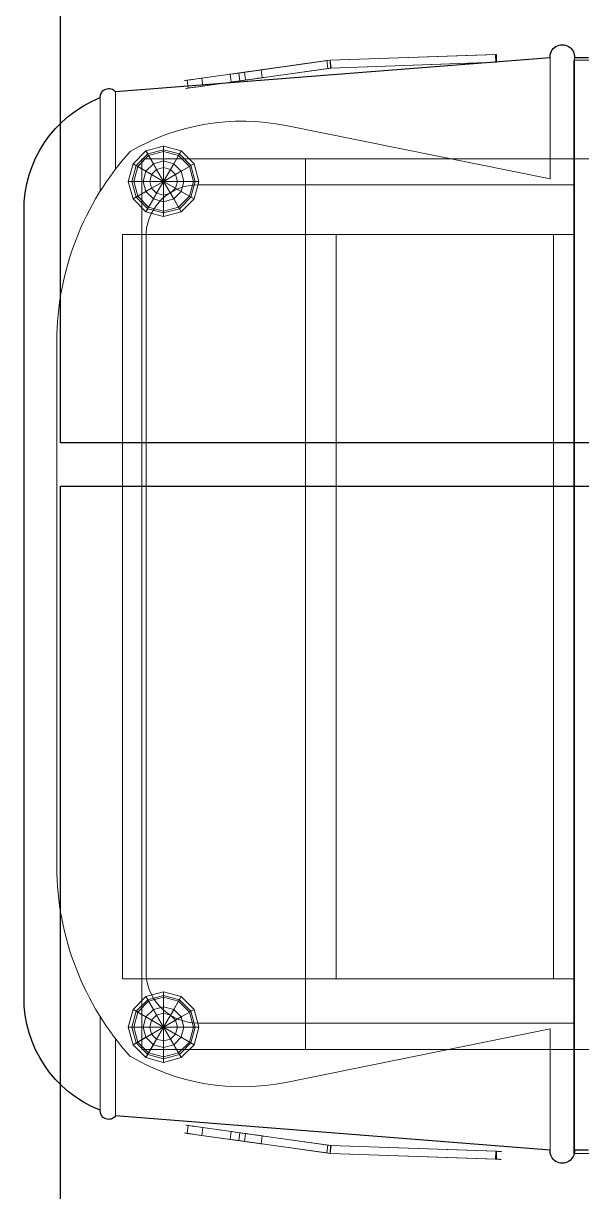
# Model space of a CAD drawing. Header units: millimetres. Extents: x 2562 to 7288, y 778 to 5635.
# Drawn here: x 5822.7 to 5854.8, y 1502.6 to 1569.7 of the extents above; entities that cross this region are included whole.
import ezdxf

# ---------------------------------------------------------------- set-up
doc = ezdxf.new("R2010")
doc.units = ezdxf.units.MM
doc.layers.add('0-gnl-gor3', color=252, linetype='Continuous')
doc.layers.add('2-tef-sabit', color=251, linetype='Continuous')

# ---------------------------------------------------------------- blocks, each defined once
blk = doc.blocks.new('2 GROUP COFFEE MACHINE')
at = {"layer": '0-gnl-gor3'}
for p, q in [((225.6, 531.96, -129.04), (-225.6, 531.96, -129.04)), ((-313.68, 230.07, -129.04), (-294.1, 479.44, -129.04)), ((313.68, 230.07, -129.04), (294.1, 479.44, -129.04)), ((-313.68, 208.04, -129.04), (-313.68, 216.03, -129.04)), ((313.68, 208.04, -129.04), (313.68, 216.03, -129.04))]:
    blk.add_line(p, q, dxfattribs=at)
at = {"layer": '0-gnl-gor3', "lineweight": 9}
for p, q in [((-151, 513.22, -129.04), (-97.11, 513.22, -129.04)), ((151, 513.22, -129.04), (-97.11, 513.22, -129.04)), ((-236.9, 488.32, -129.04), (-290.77, 488.32, -129.04)), ((290.77, 488.32, -129.04), (236.9, 488.32, -129.04)), ((-249.76, 479.44, -129.04), (-294.1, 479.44, -129.04)), ((294.1, 479.44, -129.04), (249.76, 479.44, -129.04)), ((-213.09, 461.96, -129.04), (-107.44, 461.96, -129.04)), ((213.09, 461.96, -129.04), (-107.44, 461.96, -129.04)), ((-296.27, 437.7, 161.4), (-300.77, 438.33, 161.4)), ((299.56, 437.7, 161.4), (304.07, 438.33, 161.4)), ((-297.44, 429.32, 179.27), (-301.95, 429.95, 179.27)), ((-240.74, 216.03, -129.04), (-240.74, 432.09, -129.04)), ((240.74, 216.03, -129.04), (240.74, 432.09, -129.04)), ((300.74, 429.32, 179.27), (305.25, 429.95, 179.27)), ((-299.74, 413.01, 142.36), (-304.24, 413.64, 142.36)), ((303.04, 413.01, 142.36), (307.54, 413.64, 142.36)), ((-300.88, 404.85, 64.06), (-305.39, 405.49, 64.06)), ((-300.42, 408.12, 156.23), (-304.93, 408.75, 156.23)), ((303.72, 408.12, 156.23), (308.23, 408.75, 156.23)), ((304.18, 404.85, 64.06), (308.69, 405.49, 64.06)), ((-302.22, 395.3, 67.83), (-306.73, 395.94, 67.83)), ((305.52, 395.3, 67.83), (310.03, 395.94, 67.83)), ((-244.12, 230.07, -129.04), (-274.78, 381.62, -129.04)), ((244.12, 230.07, -129.04), (274.78, 381.62, -129.04)), ((255.99, 370.41, -8.06), (-255.65, 370.41, -8.06)), ((-255.65, 370.41, -8.06), (-255.65, 3.18, -8.06)), ((255.99, 3.18, -8.06), (255.99, 370.41, -8.06)), ((-312.29, 356.33, 193.38), (-315.61, 261.35, 193.38)), ((-312.03, 358.2, 193.38), (-312.29, 356.33, 193.38)), ((-312.29, 356.33, 193.38), (-307.75, 356.17, 193.38)), ((-307.79, 355.7, 193.38), (-312.29, 356.33, 193.38)), ((-307.53, 357.56, 193.38), (-312.03, 358.2, 193.38)), ((-311.07, 261.19, 193.38), (-307.75, 356.17, 193.38)), ((-307.79, 355.7, 193.38), (-307.53, 357.56, 193.38)), ((310.83, 357.56, 193.38), (315.33, 358.2, 193.38)), ((311.09, 355.7, 193.38), (310.83, 357.56, 193.38)), ((315.59, 356.33, 193.38), (311.05, 356.17, 193.38)), ((314.36, 261.19, 193.38), (311.05, 356.17, 193.38)), ((311.09, 355.7, 193.38), (315.59, 356.33, 193.38)), ((315.33, 358.2, 193.38), (315.59, 356.33, 193.38)), ((315.59, 356.33, 193.38), (318.91, 261.35, 193.38)), ((-311.08, 260.72, 187.27), (-315.63, 260.88, 187.27)), ((-311.07, 261.19, 193.38), (-315.61, 261.35, 193.38)), ((-311.07, 261.19, 193.38), (-315.61, 261.35, 193.38)), ((314.36, 261.19, 193.38), (318.91, 261.35, 193.38)), ((314.36, 261.19, 193.38), (318.91, 261.35, 193.38)), ((314.38, 260.72, 187.27), (318.93, 260.88, 187.27)), ((-313.68, 230.07, -129.04), (-244.12, 230.07, -129.04)), ((313.68, 230.07, -129.04), (244.12, 230.07, -129.04)), ((313.68, 216.03, -129.04), (-313.68, 216.03, -129.04)), ((-312.32, 216.5, 35.39), (-312.32, 207.4, 35.39)), ((-246.99, 216.5, 289.41), (250.29, 216.5, 289.41)), ((315.62, 216.5, 35.39), (315.62, 207.4, 35.39))]:
    blk.add_line(p, q, dxfattribs=at)
at = {"layer": '0-gnl-gor3', "lineweight": 9, "extrusion": (-1, 0, 0)}
for p, q in [((-212.12, 466.6, 238.57), (-212.12, 475.52, 238.57)), ((-212.12, 475.52, 238.57), (-212.12, 444.53, 271.77)), ((-255.65, 464.36, -94.73), (-255.65, 464.36, 8.86)), ((-255.65, 3.18, -94.73), (-255.65, 464.36, -94.73)), ((-255.65, 370.41, -8.06), (-255.65, 464.36, 8.86)), ((-212.12, 352.88, 277.57), (-212.12, 466.6, 238.57)), ((-212.12, 444.53, 271.77), (-212.12, 438.73, 296.29)), ((-212.12, 438.73, 296.29), (-212.12, 228.02, 315.01)), ((-255.65, 370.41, -8.06), (-255.65, 3.18, -8.06)), ((-212.12, 216.5, 289.41), (-212.12, 352.88, 277.57)), ((-212.12, 228.02, 315.01), (-212.12, 216.5, 314.5)), ((-212.12, 216.5, 314.5), (-212.12, 216.5, 289.41))]:
    blk.add_line(p, q, dxfattribs=at)
at = {"layer": '0-gnl-gor3', "lineweight": 9, "extrusion": (0, 0.731026, 0.68235)}
for p, q in [((-212.12, 475.52, 238.57), (215.42, 475.52, 238.57)), ((-212.12, 475.52, 238.57), (-212.12, 444.53, 271.77)), ((215.42, 475.52, 238.57), (215.42, 444.53, 271.77))]:
    blk.add_line(p, q, dxfattribs=at)
at = {"layer": '0-gnl-gor3', "lineweight": 9, "extrusion": (1e-16, 0, -1)}
for p, q in [((-212.12, 475.52, 238.57), (215.42, 475.52, 238.57)), ((-212.12, 466.6, 238.57), (-212.12, 475.52, 238.57)), ((215.42, 466.6, 238.57), (215.42, 475.52, 238.57))]:
    blk.add_line(p, q, dxfattribs=at)
at = {"layer": '0-gnl-gor3', "lineweight": 9, "extrusion": (1, 0, 0)}
for p, q in [((215.42, 466.6, 238.57), (215.42, 475.52, 238.57)), ((215.42, 475.52, 238.57), (215.42, 444.53, 271.77)), ((215.42, 352.88, 277.57), (215.42, 466.6, 238.57)), ((255.99, 464.36, 8.86), (255.99, 370.41, -8.06)), ((255.99, 464.36, -94.73), (255.99, 464.36, 8.86)), ((255.99, 464.36, -94.73), (255.99, 3.18, -94.73)), ((215.42, 444.53, 271.77), (215.42, 438.73, 296.29)), ((215.42, 438.73, 296.29), (215.42, 228.02, 315.01)), ((255.99, 3.18, -8.06), (255.99, 370.41, -8.06)), ((215.42, 216.5, 289.41), (215.42, 352.88, 277.57)), ((215.42, 228.02, 315.01), (215.42, 216.5, 314.5)), ((215.42, 216.5, 314.5), (215.42, 216.5, 289.41))]:
    blk.add_line(p, q, dxfattribs=at)
at = {"layer": '0-gnl-gor3', "lineweight": 9, "extrusion": (0, -0.177259, 0.984164)}
for p, q in [((-255.65, 370.41, -8.06), (-255.65, 464.36, 8.86)), ((255.99, 464.36, 8.86), (-255.65, 464.36, 8.86)), ((255.99, 464.36, 8.86), (255.99, 370.41, -8.06)), ((255.99, 370.41, -8.06), (-255.65, 370.41, -8.06))]:
    blk.add_line(p, q, dxfattribs=at)
at = {"layer": '0-gnl-gor3', "lineweight": 9, "extrusion": (0, 1, 0)}
for p, q in [((-255.65, 464.36, -94.73), (-255.65, 464.36, 8.86)), ((255.99, 464.36, 8.86), (-255.65, 464.36, 8.86)), ((-255.65, 464.36, -94.73), (255.99, 464.36, -94.73)), ((255.99, 464.36, -94.73), (255.99, 464.36, 8.86))]:
    blk.add_line(p, q, dxfattribs=at)
at = {"layer": '0-gnl-gor3', "lineweight": 9, "extrusion": (0, 2e-16, -1)}
for p, q in [((-255.65, 3.18, -94.73), (-255.65, 464.36, -94.73)), ((-255.65, 464.36, -94.73), (255.99, 464.36, -94.73)), ((255.99, 464.36, -94.73), (255.99, 3.18, -94.73)), ((255.66, 216.5, -19.14), (-252.36, 216.5, -19.14))]:
    blk.add_line(p, q, dxfattribs=at)
at = {"layer": '0-gnl-gor3', "lineweight": 9, "extrusion": (1e-16, -0.324397, -0.945921)}
for p, q in [((-212.12, 352.88, 277.57), (-212.12, 466.6, 238.57)), ((215.42, 352.88, 277.57), (215.42, 466.6, 238.57)), ((-212.12, 352.88, 277.57), (215.42, 352.88, 277.57))]:
    blk.add_line(p, q, dxfattribs=at)
at = {"layer": '0-gnl-gor3', "lineweight": 9, "extrusion": (0, 0.973155, 0.230149)}
for p, q in [((-212.12, 444.53, 271.77), (-212.12, 438.73, 296.29)), ((215.42, 444.53, 271.77), (215.42, 438.73, 296.29))]:
    blk.add_line(p, q, dxfattribs=at)
at = {"layer": '0-gnl-gor3', "lineweight": 9, "extrusion": (0.131734, 0.937338, -0.322558)}
for p, q in [((-305.39, 405.49, 64.06), (-300.77, 438.33, 161.4)), ((-296.27, 437.7, 161.4), (-300.88, 404.85, 64.06)), ((-296.27, 437.7, 161.4), (-300.77, 438.33, 161.4)), ((-300.88, 404.85, 64.06), (-305.39, 405.49, 64.06))]:
    blk.add_line(p, q, dxfattribs=at)
at = {"layer": '0-gnl-gor3', "lineweight": 9, "extrusion": (-0.990268, 0.139173, 0)}
for p, q in [((-305.39, 405.49, 64.06), (-300.77, 438.33, 161.4)), ((-301.95, 429.95, 179.27), (-312.03, 358.2, 193.38)), ((-304.24, 413.64, 142.36), (-306.73, 395.94, 67.83)), ((-312.29, 356.33, 177.63), (-304.93, 408.75, 156.23)), ((-312.03, 358.2, 193.38), (-312.29, 356.33, 193.38)), ((-312.29, 356.33, 193.38), (-312.29, 356.33, 177.63))]:
    blk.add_line(p, q, dxfattribs=at)
at = {"layer": '0-gnl-gor3', "lineweight": 9, "extrusion": (0.990268, -0.139173, 0)}
for p, q in [((-296.27, 437.7, 161.4), (-300.88, 404.85, 64.06)), ((-307.53, 357.56, 193.38), (-297.44, 429.32, 179.27)), ((-302.22, 395.3, 67.83), (-299.74, 413.01, 142.36)), ((-300.42, 408.12, 156.23), (-307.79, 355.7, 177.63)), ((-307.79, 355.7, 193.38), (-307.53, 357.56, 193.38)), ((-307.79, 355.7, 177.63), (-307.79, 355.7, 193.38))]:
    blk.add_line(p, q, dxfattribs=at)
at = {"layer": '0-gnl-gor3', "lineweight": 9, "extrusion": (-1e-16, 0.08849, 0.996077)}
for p, q in [((-212.12, 438.73, 296.29), (-212.12, 228.02, 315.01)), ((215.42, 438.73, 296.29), (215.42, 228.02, 315.01)), ((-212.12, 228.02, 315.01), (215.42, 228.02, 315.01))]:
    blk.add_line(p, q, dxfattribs=at)
at = {"layer": '0-gnl-gor3', "lineweight": 9, "extrusion": (-0.131734, 0.937338, -0.322558)}
for p, q in [((299.56, 437.7, 161.4), (304.07, 438.33, 161.4)), ((299.56, 437.7, 161.4), (304.18, 404.85, 64.06)), ((308.69, 405.49, 64.06), (304.07, 438.33, 161.4)), ((304.18, 404.85, 64.06), (308.69, 405.49, 64.06))]:
    blk.add_line(p, q, dxfattribs=at)
at = {"layer": '0-gnl-gor3', "lineweight": 9, "extrusion": (-0.990268, -0.139173, 0)}
for p, q in [((299.56, 437.7, 161.4), (304.18, 404.85, 64.06)), ((310.83, 357.56, 193.38), (300.74, 429.32, 179.27)), ((305.52, 395.3, 67.83), (303.04, 413.01, 142.36)), ((303.72, 408.12, 156.23), (311.09, 355.7, 177.63)), ((311.09, 355.7, 193.38), (310.83, 357.56, 193.38)), ((311.09, 355.7, 177.63), (311.09, 355.7, 193.38))]:
    blk.add_line(p, q, dxfattribs=at)
at = {"layer": '0-gnl-gor3', "lineweight": 9, "extrusion": (0.990268, 0.139173, 0)}
for p, q in [((308.69, 405.49, 64.06), (304.07, 438.33, 161.4)), ((305.25, 429.95, 179.27), (315.33, 358.2, 193.38)), ((307.54, 413.64, 142.36), (310.03, 395.94, 67.83)), ((315.59, 356.33, 177.63), (308.23, 408.75, 156.23)), ((315.33, 358.2, 193.38), (315.59, 356.33, 193.38)), ((315.59, 356.33, 193.38), (315.59, 356.33, 177.63))]:
    blk.add_line(p, q, dxfattribs=at)
at = {"layer": '0-gnl-gor3', "lineweight": 9, "extrusion": (0.026597, 0.189247, 0.981569)}
for p, q in [((-301.95, 429.95, 179.27), (-312.03, 358.2, 193.38)), ((-297.44, 429.32, 179.27), (-301.95, 429.95, 179.27)), ((-307.53, 357.56, 193.38), (-297.44, 429.32, 179.27)), ((-307.53, 357.56, 193.38), (-312.03, 358.2, 193.38))]:
    blk.add_line(p, q, dxfattribs=at)
at = {"layer": '0-gnl-gor3', "lineweight": 9, "extrusion": (-0.026597, 0.189247, 0.981569)}
for p, q in [((300.74, 429.32, 179.27), (305.25, 429.95, 179.27)), ((305.25, 429.95, 179.27), (315.33, 358.2, 193.38)), ((310.83, 357.56, 193.38), (300.74, 429.32, 179.27)), ((310.83, 357.56, 193.38), (315.33, 358.2, 193.38))]:
    blk.add_line(p, q, dxfattribs=at)
at = {"layer": '0-gnl-gor3', "lineweight": 9, "extrusion": (-0.135334, -0.96295, 0.233266)}
for p, q in [((-304.24, 413.64, 142.36), (-306.73, 395.94, 67.83)), ((-299.74, 413.01, 142.36), (-304.24, 413.64, 142.36)), ((-302.22, 395.3, 67.83), (-299.74, 413.01, 142.36)), ((-302.22, 395.3, 67.83), (-306.73, 395.94, 67.83))]:
    blk.add_line(p, q, dxfattribs=at)
at = {"layer": '0-gnl-gor3', "lineweight": 9, "extrusion": (0.135334, -0.96295, 0.233266)}
for p, q in [((303.04, 413.01, 142.36), (307.54, 413.64, 142.36)), ((305.52, 395.3, 67.83), (303.04, 413.01, 142.36)), ((307.54, 413.64, 142.36), (310.03, 395.94, 67.83)), ((305.52, 395.3, 67.83), (310.03, 395.94, 67.83))]:
    blk.add_line(p, q, dxfattribs=at)
at = {"layer": '0-gnl-gor3', "lineweight": 9, "extrusion": (-0.052156, -0.37111, -0.927123)}
for p, q in [((-312.29, 356.33, 177.63), (-304.93, 408.75, 156.23)), ((-300.42, 408.12, 156.23), (-307.79, 355.7, 177.63)), ((-300.42, 408.12, 156.23), (-304.93, 408.75, 156.23)), ((-307.79, 355.7, 177.63), (-312.29, 356.33, 177.63))]:
    blk.add_line(p, q, dxfattribs=at)
at = {"layer": '0-gnl-gor3', "lineweight": 9, "extrusion": (0.052156, -0.37111, -0.927123)}
for p, q in [((303.72, 408.12, 156.23), (308.23, 408.75, 156.23)), ((303.72, 408.12, 156.23), (311.09, 355.7, 177.63)), ((315.59, 356.33, 177.63), (308.23, 408.75, 156.23)), ((311.09, 355.7, 177.63), (315.59, 356.33, 177.63))]:
    blk.add_line(p, q, dxfattribs=at)
at = {"layer": '0-gnl-gor3', "lineweight": 9, "extrusion": (-0.999391, 0.034899, 0)}
for p, q in [((-315.63, 260.88, 187.27), (-312.29, 356.33, 177.63)), ((-312.29, 356.33, 193.38), (-315.61, 261.35, 193.38)), ((-312.29, 356.33, 177.63), (-312.29, 356.33, 193.38))]:
    blk.add_line(p, q, dxfattribs=at)
at = {"layer": '0-gnl-gor3', "lineweight": 9, "extrusion": (-0.003505, -0.100357, -0.994945)}
for p, q in [((-315.63, 260.88, 187.27), (-312.29, 356.33, 177.63)), ((-307.75, 356.17, 177.63), (-312.29, 356.33, 177.63)), ((-307.75, 356.17, 177.63), (-311.08, 260.72, 187.27)), ((-311.08, 260.72, 187.27), (-315.63, 260.88, 187.27))]:
    blk.add_line(p, q, dxfattribs=at)
at = {"layer": '0-gnl-gor3', "lineweight": 9, "extrusion": (0.034899, 0.999391, 0)}
for p, q in [((-312.29, 356.33, 193.38), (-307.75, 356.17, 193.38)), ((-312.29, 356.33, 177.63), (-312.29, 356.33, 193.38)), ((-307.75, 356.17, 177.63), (-312.29, 356.33, 177.63)), ((-307.75, 356.17, 193.38), (-307.75, 356.17, 177.63))]:
    blk.add_line(p, q, dxfattribs=at)
at = {"layer": '0-gnl-gor3', "lineweight": 9, "extrusion": (-0.139173, -0.990268, 0)}
for p, q in [((-307.79, 355.7, 193.38), (-312.29, 356.33, 193.38)), ((-312.29, 356.33, 193.38), (-312.29, 356.33, 177.63)), ((-307.79, 355.7, 177.63), (-312.29, 356.33, 177.63)), ((-307.79, 355.7, 177.63), (-307.79, 355.7, 193.38))]:
    blk.add_line(p, q, dxfattribs=at)
at = {"layer": '0-gnl-gor3', "lineweight": 9, "extrusion": (0.999391, -0.034899, 0)}
for p, q in [((-307.75, 356.17, 177.63), (-311.08, 260.72, 187.27)), ((-311.07, 261.19, 193.38), (-307.75, 356.17, 193.38)), ((-307.75, 356.17, 193.38), (-307.75, 356.17, 177.63))]:
    blk.add_line(p, q, dxfattribs=at)
at = {"layer": '0-gnl-gor3', "lineweight": 9, "extrusion": (0.003505, -0.100357, -0.994945)}
for p, q in [((311.05, 356.17, 177.63), (315.59, 356.33, 177.63)), ((311.05, 356.17, 177.63), (314.38, 260.72, 187.27)), ((318.93, 260.88, 187.27), (315.59, 356.33, 177.63)), ((314.38, 260.72, 187.27), (318.93, 260.88, 187.27))]:
    blk.add_line(p, q, dxfattribs=at)
at = {"layer": '0-gnl-gor3', "lineweight": 9, "extrusion": (-0.034899, 0.999391, 0)}
for p, q in [((315.59, 356.33, 193.38), (311.05, 356.17, 193.38)), ((311.05, 356.17, 177.63), (315.59, 356.33, 177.63)), ((311.05, 356.17, 193.38), (311.05, 356.17, 177.63)), ((315.59, 356.33, 177.63), (315.59, 356.33, 193.38))]:
    blk.add_line(p, q, dxfattribs=at)
at = {"layer": '0-gnl-gor3', "lineweight": 9, "extrusion": (-0.999391, -0.034899, 0)}
for p, q in [((311.05, 356.17, 193.38), (311.05, 356.17, 177.63)), ((311.05, 356.17, 177.63), (314.38, 260.72, 187.27)), ((314.36, 261.19, 193.38), (311.05, 356.17, 193.38))]:
    blk.add_line(p, q, dxfattribs=at)
at = {"layer": '0-gnl-gor3', "lineweight": 9, "extrusion": (0.139173, -0.990268, 0)}
for p, q in [((311.09, 355.7, 193.38), (315.59, 356.33, 193.38)), ((311.09, 355.7, 177.63), (315.59, 356.33, 177.63)), ((311.09, 355.7, 177.63), (311.09, 355.7, 193.38)), ((315.59, 356.33, 193.38), (315.59, 356.33, 177.63))]:
    blk.add_line(p, q, dxfattribs=at)
at = {"layer": '0-gnl-gor3', "lineweight": 9, "extrusion": (0.999391, 0.034899, 0)}
for p, q in [((315.59, 356.33, 177.63), (315.59, 356.33, 193.38)), ((315.59, 356.33, 193.38), (318.91, 261.35, 193.38)), ((318.93, 260.88, 187.27), (315.59, 356.33, 177.63))]:
    blk.add_line(p, q, dxfattribs=at)
at = {"layer": '0-gnl-gor3', "lineweight": 9, "extrusion": (1e-16, -0.086507, -0.996251)}
for p, q in [((-212.12, 352.88, 277.57), (215.42, 352.88, 277.57)), ((-212.12, 216.5, 289.41), (-212.12, 352.88, 277.57)), ((215.42, 216.5, 289.41), (215.42, 352.88, 277.57)), ((-212.12, 216.5, 289.41), (215.42, 216.5, 289.41))]:
    blk.add_line(p, q, dxfattribs=at)
at = {"layer": '0-gnl-gor3', "lineweight": 9, "extrusion": (-1e-16, -0.0435, 0.999053)}
for p, q in [((-212.12, 228.02, 315.01), (215.42, 228.02, 315.01)), ((-212.12, 228.02, 315.01), (-212.12, 216.5, 314.5)), ((215.42, 228.02, 315.01), (215.42, 216.5, 314.5)), ((-212.12, 216.5, 314.5), (215.42, 216.5, 314.5))]:
    blk.add_line(p, q, dxfattribs=at)
at = {"layer": '0-gnl-gor3', "lineweight": 9, "extrusion": (0, 1, 2e-16)}
for p, q in [((-312.32, 216.5, 35.39), (-303.72, 216.5, 241.27)), ((255.66, 216.5, -19.14), (-252.36, 216.5, -19.14)), ((-246.99, 216.5, 289.41), (250.29, 216.5, 289.41)), ((307.02, 216.5, 241.27), (315.62, 216.5, 35.39))]:
    blk.add_line(p, q, dxfattribs=at)
at = {"layer": '0-gnl-gor3', "lineweight": 9, "extrusion": (-0.999129, 0, 0.04173)}
for q in [(-312.32, 207.4, 35.39), (-303.72, 216.5, 241.27)]:
    blk.add_line((-312.32, 216.5, 35.39), q, dxfattribs=at)
at = {"layer": '0-gnl-gor3', "lineweight": 9, "extrusion": (0, -1, 0)}
for p, q in [((-212.12, 216.5, 314.5), (215.42, 216.5, 314.5)), ((-212.12, 216.5, 289.41), (215.42, 216.5, 289.41)), ((-212.12, 216.5, 314.5), (-212.12, 216.5, 289.41)), ((215.42, 216.5, 314.5), (215.42, 216.5, 289.41))]:
    blk.add_line(p, q, dxfattribs=at)
at = {"layer": '0-gnl-gor3', "lineweight": 9, "extrusion": (0.999129, 0, 0.04173)}
for p, q in [((307.02, 216.5, 241.27), (315.62, 216.5, 35.39)), ((315.62, 216.5, 35.39), (315.62, 207.4, 35.39))]:
    blk.add_line(p, q, dxfattribs=at)
at = {"layer": '0-gnl-gor3'}
for centre, radius, start, end in [((-226.5, 462.83, -129.04), 69.14, 89.25286, 158.36612), ((226.5, 462.83, -129.04), 69.14, 21.63388, 90.74714), ((-291.07, 483.37, -129.04), 4.96, 86.51137, 232.34669), ((291.07, 483.37, -129.04), 4.96, 307.65331, 93.48863), ((-314.15, 223.05, -129.04), 7.03, 86.14166, 273.85834), ((314.15, 223.05, -129.04), 7.03, 266.14166, 93.85834)]:
    blk.add_arc(centre, radius, start, end, dxfattribs=at)
at = {"layer": '0-gnl-gor3', "lineweight": 9}
for centre, radius, start, end in [((-149.82, 348.52, -129.04), 164.71, 90.41047, 131.91059), ((149.82, 348.52, -129.04), 164.71, 48.08941, 89.58953), ((-150.29, 406.81, -129.04), 127.01, 149.59637, 191.43838), ((150.29, 406.81, -129.04), 127.01, 348.56162, 30.40363), ((-210.78, 432.09, -129.04), 29.96, 94.42266, 180), ((210.78, 432.09, -129.04), 29.96, 0, 85.57734)]:
    blk.add_arc(centre, radius, start, end, dxfattribs=at)
at = {"layer": '0-gnl-gor3', "lineweight": 9, "extrusion": (0.990268, -0.139173, 0)}
for centre, radius, start, end in [((381.39, 167.22, -358.85), 12.28, 331.73481, 78.98264), ((381.39, 167.22, -354.3), 12.28, 331.73481, 78.98264), ((354.16, 145.5, -354.3), 13.49, 346.51058, 52.6945), ((354.16, 145.5, -354.3), 13.49, 346.51058, 52.6945), ((353.82, 64.94, -358.85), 5.29, 146.90796, 350.47818), ((353.82, 64.94, -354.3), 5.29, 146.90796, 350.47818)]:
    blk.add_arc(centre, radius, start, end, dxfattribs=at)
at = {"layer": '0-gnl-gor3', "lineweight": 9, "extrusion": (-0.990268, 0.139173, 0)}
for centre, radius, start, end in [((-381.39, 167.22, 358.85), 12.28, 101.01736, 208.26519), ((-381.39, 167.22, 354.3), 12.28, 101.01736, 208.26519), ((-354.16, 145.5, 358.85), 13.49, 127.3055, 193.48942), ((-354.16, 145.5, 358.85), 13.49, 127.3055, 193.48942), ((-353.82, 64.94, 358.85), 5.29, 189.52182, 33.09204), ((-353.82, 64.94, 354.3), 5.29, 189.52182, 33.09204)]:
    blk.add_arc(centre, radius, start, end, dxfattribs=at)
at = {"layer": '0-gnl-gor3', "lineweight": 9, "extrusion": (-0.990268, -0.139173, 0)}
for centre, radius, start, end in [((-380.93, 167.22, -357.57), 12.28, 101.01736, 208.26519), ((-380.93, 167.22, -357.57), 12.28, 101.01736, 208.26519), ((-353.7, 145.5, -357.57), 13.49, 127.3055, 193.48942), ((-353.7, 145.5, -362.11), 13.49, 127.3055, 193.48942), ((-353.37, 64.94, -357.57), 5.29, 189.52182, 33.09204), ((-353.37, 64.94, -357.57), 5.29, 189.52182, 33.09204)]:
    blk.add_arc(centre, radius, start, end, dxfattribs=at)
at = {"layer": '0-gnl-gor3', "lineweight": 9, "extrusion": (0.990268, 0.139173, 0)}
for centre, radius, start, end in [((380.93, 167.22, 362.11), 12.28, 331.73481, 78.98264), ((380.93, 167.22, 362.11), 12.28, 331.73481, 78.98264), ((353.7, 145.5, 357.57), 13.49, 346.51058, 52.6945), ((353.7, 145.5, 362.11), 13.49, 346.51058, 52.6945), ((353.37, 64.94, 362.11), 5.29, 146.90796, 350.47818), ((353.37, 64.94, 362.11), 5.29, 146.90796, 350.47818)]:
    blk.add_arc(centre, radius, start, end, dxfattribs=at)
at = {"layer": '0-gnl-gor3', "lineweight": 9, "extrusion": (-0.999391, -0.034899, 0)}
blk.add_arc((-249.9, 190.32, -323.29), 3.07, 275.76323, 93.03911, dxfattribs=at)
blk.add_arc((-249.9, 190.32, -323.29), 3.07, 275.76323, 93.03911, dxfattribs=at)
at = {"layer": '0-gnl-gor3', "lineweight": 9, "extrusion": (0.999391, 0.034899, 0)}
blk.add_arc((249.9, 190.32, 327.84), 3.07, 86.96089, 264.23677, dxfattribs=at)
blk.add_arc((249.9, 190.32, 327.84), 3.07, 86.96089, 264.23677, dxfattribs=at)
at = {"layer": '0-gnl-gor3', "lineweight": 9, "extrusion": (0, 1, 2e-16)}
for centre, radius, start, end in [((256.29, 36.77, 216.5), 56.05, 265.98266, 358.59337), ((256.29, 36.77, 216.5), 56.05, 265.98266, 358.59337), ((249.41, 234.76, 216.5), 54.7, 6.83648, 92.52564), ((249.41, 234.76, 216.5), 54.7, 6.83648, 92.52564), ((-252.7, 234.76, 216.5), 54.7, 87.47436, 173.16352), ((-252.7, 234.76, 216.5), 54.7, 87.47436, 173.16352), ((-259.59, 36.77, 216.5), 56.05, 181.40663, 274.01734), ((-259.59, 36.77, 216.5), 56.05, 181.40663, 274.01734)]:
    blk.add_arc(centre, radius, start, end, dxfattribs=at)
at = {"layer": '0-gnl-gor3', "lineweight": 9}
for points in [[(-242.71, 463.58, -129.04), (-242.71, 472.13, -96.3), (-252.83, 469.42, -96.3), (-248.56, 462.02, -129.04)], [(-242.71, 472.13, -96.3), (-242.71, 470.05, -35.84), (-251.79, 467.62, -35.84), (-252.83, 469.42, -96.3)], [(-242.71, 470.05, -35.84), (-242.71, 469, -31.88), (-251.27, 466.71, -31.88), (-251.79, 467.62, -35.84)], [(-236.87, 462.02, -129.04), (-232.6, 469.42, -96.3), (-242.71, 472.13, -96.3), (-242.71, 463.58, -129.04)], [(-232.6, 469.42, -96.3), (-233.64, 467.62, -35.84), (-242.71, 470.05, -35.84), (-242.71, 472.13, -96.3)], [(-233.64, 467.62, -35.84), (-234.16, 466.71, -31.88), (-242.71, 469, -31.88), (-242.71, 470.05, -35.84)], [(233.98, 467.62, -35.84), (232.94, 469.42, -96.3), (243.05, 472.13, -96.3), (243.05, 470.05, -35.84)], [(232.94, 469.42, -96.3), (237.21, 462.02, -129.04), (243.05, 463.58, -129.04), (243.05, 472.13, -96.3)], [(234.5, 466.71, -31.88), (233.98, 467.62, -35.84), (243.05, 470.05, -35.84), (243.05, 469, -31.88)], [(243.05, 470.05, -35.84), (243.05, 472.13, -96.3), (253.17, 469.42, -96.3), (252.13, 467.62, -35.84)], [(243.05, 472.13, -96.3), (243.05, 463.58, -129.04), (248.9, 462.02, -129.04), (253.17, 469.42, -96.3)], [(243.05, 469, -31.88), (243.05, 470.05, -35.84), (252.13, 467.62, -35.84), (251.61, 466.71, -31.88)], [(-248.56, 462.02, -129.04), (-252.83, 469.42, -96.3), (-260.24, 462.02, -96.3), (-252.83, 457.74, -129.04)], [(-252.83, 469.42, -96.3), (-251.79, 467.62, -35.84), (-258.43, 460.97, -35.84), (-260.24, 462.02, -96.3)], [(-251.79, 467.62, -35.84), (-251.27, 466.71, -31.88), (-257.53, 460.45, -31.88), (-258.43, 460.97, -35.84)], [(-251.27, 466.71, -31.88), (-246.68, 458.76, -23.54), (-249.58, 455.86, -23.54), (-257.53, 460.45, -31.88)], [(-242.71, 469, -31.88), (-242.71, 459.83, -23.54), (-246.68, 458.76, -23.54), (-251.27, 466.71, -31.88)], [(-242.71, 451.9, -129.04), (-242.71, 463.58, -129.04), (-248.56, 462.02, -129.04), (-242.71, 451.9, -129.04)], [(-234.16, 466.71, -31.88), (-238.75, 458.76, -23.54), (-242.71, 459.83, -23.54), (-242.71, 469, -31.88)], [(-242.71, 451.9, -129.04), (-236.87, 462.02, -129.04), (-242.71, 463.58, -129.04), (-242.71, 451.9, -129.04)], [(-227.9, 460.45, -31.88), (-235.85, 455.86, -23.54), (-238.75, 458.76, -23.54), (-234.16, 466.71, -31.88)], [(-232.6, 457.74, -129.04), (-225.19, 462.02, -96.3), (-232.6, 469.42, -96.3), (-236.87, 462.02, -129.04)], [(-227, 460.97, -35.84), (-227.9, 460.45, -31.88), (-234.16, 466.71, -31.88), (-233.64, 467.62, -35.84)], [(-225.19, 462.02, -96.3), (-227, 460.97, -35.84), (-233.64, 467.62, -35.84), (-232.6, 469.42, -96.3)], [(227.34, 460.97, -35.84), (225.53, 462.02, -96.3), (232.94, 469.42, -96.3), (233.98, 467.62, -35.84)], [(225.53, 462.02, -96.3), (232.94, 457.74, -129.04), (237.21, 462.02, -129.04), (232.94, 469.42, -96.3)], [(228.24, 460.45, -31.88), (227.34, 460.97, -35.84), (233.98, 467.62, -35.84), (234.5, 466.71, -31.88)], [(236.19, 455.86, -23.54), (228.24, 460.45, -31.88), (234.5, 466.71, -31.88), (239.09, 458.76, -23.54)], [(239.09, 458.76, -23.54), (234.5, 466.71, -31.88), (243.05, 469, -31.88), (243.05, 459.83, -23.54)], [(237.21, 462.02, -129.04), (243.05, 451.9, -129.04), (243.05, 451.9, -129.04), (243.05, 463.58, -129.04)], [(243.05, 459.83, -23.54), (243.05, 469, -31.88), (251.61, 466.71, -31.88), (247.02, 458.76, -23.54)], [(243.05, 463.58, -129.04), (243.05, 451.9, -129.04), (243.05, 451.9, -129.04), (248.9, 462.02, -129.04)], [(247.02, 458.76, -23.54), (251.61, 466.71, -31.88), (257.87, 460.45, -31.88), (249.92, 455.86, -23.54)], [(253.17, 469.42, -96.3), (248.9, 462.02, -129.04), (253.17, 457.74, -129.04), (260.58, 462.02, -96.3)], [(251.61, 466.71, -31.88), (252.13, 467.62, -35.84), (258.77, 460.97, -35.84), (257.87, 460.45, -31.88)], [(252.13, 467.62, -35.84), (253.17, 469.42, -96.3), (260.58, 462.02, -96.3), (258.77, 460.97, -35.84)], [(-252.83, 457.74, -129.04), (-260.24, 462.02, -96.3), (-262.95, 451.9, -96.3), (-254.4, 451.9, -129.04)], [(-260.24, 462.02, -96.3), (-258.43, 460.97, -35.84), (-260.86, 451.9, -35.84), (-262.95, 451.9, -96.3)], [(-258.43, 460.97, -35.84), (-257.53, 460.45, -31.88), (-259.82, 451.9, -31.88), (-260.86, 451.9, -35.84)], [(-257.53, 460.45, -31.88), (-249.58, 455.86, -23.54), (-250.64, 451.9, -23.54), (-259.82, 451.9, -31.88)], [(-242.71, 451.9, -129.04), (-252.83, 457.74, -129.04), (-254.4, 451.9, -129.04), (-242.71, 451.9, -129.04)], [(-242.71, 451.9, -129.04), (-248.56, 462.02, -129.04), (-252.83, 457.74, -129.04), (-242.71, 451.9, -129.04)], [(-246.68, 458.76, -23.54), (-242.71, 451.9, -23.54), (-242.71, 451.9, -23.54), (-249.58, 455.86, -23.54)], [(-242.71, 459.83, -23.54), (-242.71, 451.9, -23.54), (-242.71, 451.9, -23.54), (-246.68, 458.76, -23.54)], [(-242.71, 451.9, -129.04), (-232.6, 457.74, -129.04), (-236.87, 462.02, -129.04), (-242.71, 451.9, -129.04)], [(-238.75, 458.76, -23.54), (-242.71, 451.9, -23.54), (-242.71, 451.9, -23.54), (-242.71, 459.83, -23.54)], [(-235.85, 455.86, -23.54), (-242.71, 451.9, -23.54), (-242.71, 451.9, -23.54), (-238.75, 458.76, -23.54)], [(-242.71, 451.9, -129.04), (-231.03, 451.9, -129.04), (-232.6, 457.74, -129.04), (-242.71, 451.9, -129.04)], [(-225.61, 451.9, -31.88), (-234.79, 451.9, -23.54), (-235.85, 455.86, -23.54), (-227.9, 460.45, -31.88)], [(-231.03, 451.9, -129.04), (-222.48, 451.9, -96.3), (-225.19, 462.02, -96.3), (-232.6, 457.74, -129.04)], [(-224.57, 451.9, -35.84), (-225.61, 451.9, -31.88), (-227.9, 460.45, -31.88), (-227, 460.97, -35.84)], [(-222.48, 451.9, -96.3), (-224.57, 451.9, -35.84), (-227, 460.97, -35.84), (-225.19, 462.02, -96.3)], [(224.91, 451.9, -35.84), (222.82, 451.9, -96.3), (225.53, 462.02, -96.3), (227.34, 460.97, -35.84)], [(222.82, 451.9, -96.3), (231.37, 451.9, -129.04), (232.94, 457.74, -129.04), (225.53, 462.02, -96.3)], [(225.95, 451.9, -31.88), (224.91, 451.9, -35.84), (227.34, 460.97, -35.84), (228.24, 460.45, -31.88)], [(235.13, 451.9, -23.54), (225.95, 451.9, -31.88), (228.24, 460.45, -31.88), (236.19, 455.86, -23.54)], [(231.37, 451.9, -129.04), (243.05, 451.9, -129.04), (243.05, 451.9, -129.04), (232.94, 457.74, -129.04)], [(232.94, 457.74, -129.04), (243.05, 451.9, -129.04), (243.05, 451.9, -129.04), (237.21, 462.02, -129.04)], [(243.05, 451.9, -23.54), (236.19, 455.86, -23.54), (239.09, 458.76, -23.54), (243.05, 451.9, -23.54)], [(243.05, 451.9, -23.54), (239.09, 458.76, -23.54), (243.05, 459.83, -23.54), (243.05, 451.9, -23.54)], [(248.9, 462.02, -129.04), (243.05, 451.9, -129.04), (243.05, 451.9, -129.04), (253.17, 457.74, -129.04)], [(243.05, 451.9, -23.54), (243.05, 459.83, -23.54), (247.02, 458.76, -23.54), (243.05, 451.9, -23.54)], [(243.05, 451.9, -23.54), (247.02, 458.76, -23.54), (249.92, 455.86, -23.54), (243.05, 451.9, -23.54)], [(253.17, 457.74, -129.04), (243.05, 451.9, -129.04), (243.05, 451.9, -129.04), (254.74, 451.9, -129.04)], [(249.92, 455.86, -23.54), (257.87, 460.45, -31.88), (260.16, 451.9, -31.88), (250.98, 451.9, -23.54)], [(260.58, 462.02, -96.3), (253.17, 457.74, -129.04), (254.74, 451.9, -129.04), (263.29, 451.9, -96.3)], [(257.87, 460.45, -31.88), (258.77, 460.97, -35.84), (261.2, 451.9, -35.84), (260.16, 451.9, -31.88)], [(258.77, 460.97, -35.84), (260.58, 462.02, -96.3), (263.29, 451.9, -96.3), (261.2, 451.9, -35.84)], [(-254.4, 451.9, -129.04), (-262.95, 451.9, -96.3), (-260.24, 441.78, -96.3), (-252.83, 446.06, -129.04)], [(-262.95, 451.9, -96.3), (-260.86, 451.9, -35.84), (-258.43, 442.82, -35.84), (-260.24, 441.78, -96.3)], [(-260.86, 451.9, -35.84), (-259.82, 451.9, -31.88), (-257.53, 443.35, -31.88), (-258.43, 442.82, -35.84)], [(-259.82, 451.9, -31.88), (-250.64, 451.9, -23.54), (-249.58, 447.93, -23.54), (-257.53, 443.35, -31.88)], [(-242.71, 451.9, -129.04), (-254.4, 451.9, -129.04), (-252.83, 446.06, -129.04), (-242.71, 451.9, -129.04)], [(-242.71, 451.9, -129.04), (-252.83, 446.06, -129.04), (-248.56, 441.78, -129.04), (-242.71, 451.9, -129.04)], [(-249.58, 455.86, -23.54), (-242.71, 451.9, -23.54), (-242.71, 451.9, -23.54), (-250.64, 451.9, -23.54)], [(-250.64, 451.9, -23.54), (-242.71, 451.9, -23.54), (-242.71, 451.9, -23.54), (-249.58, 447.93, -23.54)], [(-249.58, 447.93, -23.54), (-242.71, 451.9, -23.54), (-242.71, 451.9, -23.54), (-246.68, 445.03, -23.54)], [(-242.71, 451.9, -129.04), (-248.56, 441.78, -129.04), (-242.71, 440.22, -129.04), (-242.71, 451.9, -129.04)], [(-246.68, 445.03, -23.54), (-242.71, 451.9, -23.54), (-242.71, 451.9, -23.54), (-242.71, 443.97, -23.54)], [(-234.79, 451.9, -23.54), (-242.71, 451.9, -23.54), (-242.71, 451.9, -23.54), (-235.85, 455.86, -23.54)], [(-242.71, 451.9, -129.04), (-242.71, 440.22, -129.04), (-236.87, 441.78, -129.04), (-242.71, 451.9, -129.04)], [(-242.71, 443.97, -23.54), (-242.71, 451.9, -23.54), (-242.71, 451.9, -23.54), (-238.75, 445.03, -23.54)], [(-242.71, 451.9, -129.04), (-236.87, 441.78, -129.04), (-232.6, 446.06, -129.04), (-242.71, 451.9, -129.04)], [(-238.75, 445.03, -23.54), (-242.71, 451.9, -23.54), (-242.71, 451.9, -23.54), (-235.85, 447.93, -23.54)], [(-242.71, 451.9, -129.04), (-232.6, 446.06, -129.04), (-231.03, 451.9, -129.04), (-242.71, 451.9, -129.04)], [(-235.85, 447.93, -23.54), (-242.71, 451.9, -23.54), (-242.71, 451.9, -23.54), (-234.79, 451.9, -23.54)], [(-227.9, 443.35, -31.88), (-235.85, 447.93, -23.54), (-234.79, 451.9, -23.54), (-225.61, 451.9, -31.88)], [(-232.6, 446.06, -129.04), (-225.19, 441.78, -96.3), (-222.48, 451.9, -96.3), (-231.03, 451.9, -129.04)], [(-227, 442.82, -35.84), (-227.9, 443.35, -31.88), (-225.61, 451.9, -31.88), (-224.57, 451.9, -35.84)], [(-225.19, 441.78, -96.3), (-227, 442.82, -35.84), (-224.57, 451.9, -35.84), (-222.48, 451.9, -96.3)], [(227.34, 442.82, -35.84), (225.53, 441.78, -96.3), (222.82, 451.9, -96.3), (224.91, 451.9, -35.84)], [(225.53, 441.78, -96.3), (232.94, 446.06, -129.04), (231.37, 451.9, -129.04), (222.82, 451.9, -96.3)], [(228.24, 443.35, -31.88), (227.34, 442.82, -35.84), (224.91, 451.9, -35.84), (225.95, 451.9, -31.88)], [(236.19, 447.93, -23.54), (228.24, 443.35, -31.88), (225.95, 451.9, -31.88), (235.13, 451.9, -23.54)], [(232.94, 446.06, -129.04), (243.05, 451.9, -129.04), (243.05, 451.9, -129.04), (231.37, 451.9, -129.04)], [(237.21, 441.78, -129.04), (243.05, 451.9, -129.04), (243.05, 451.9, -129.04), (232.94, 446.06, -129.04)], [(243.05, 451.9, -23.54), (235.13, 451.9, -23.54), (236.19, 455.86, -23.54), (243.05, 451.9, -23.54)], [(243.05, 451.9, -23.54), (236.19, 447.93, -23.54), (235.13, 451.9, -23.54), (243.05, 451.9, -23.54)], [(243.05, 451.9, -23.54), (239.09, 445.03, -23.54), (236.19, 447.93, -23.54), (243.05, 451.9, -23.54)], [(243.05, 440.22, -129.04), (243.05, 451.9, -129.04), (243.05, 451.9, -129.04), (237.21, 441.78, -129.04)], [(243.05, 451.9, -23.54), (243.05, 443.97, -23.54), (239.09, 445.03, -23.54), (243.05, 451.9, -23.54)], [(243.05, 451.9, -23.54), (249.92, 455.86, -23.54), (250.98, 451.9, -23.54), (243.05, 451.9, -23.54)], [(243.05, 451.9, -23.54), (250.98, 451.9, -23.54), (249.92, 447.93, -23.54), (243.05, 451.9, -23.54)], [(254.74, 451.9, -129.04), (243.05, 451.9, -129.04), (243.05, 451.9, -129.04), (253.17, 446.06, -129.04)], [(243.05, 451.9, -23.54), (249.92, 447.93, -23.54), (247.02, 445.03, -23.54), (243.05, 451.9, -23.54)], [(253.17, 446.06, -129.04), (243.05, 451.9, -129.04), (243.05, 451.9, -129.04), (248.9, 441.78, -129.04)], [(243.05, 451.9, -23.54), (247.02, 445.03, -23.54), (243.05, 443.97, -23.54), (243.05, 451.9, -23.54)], [(248.9, 441.78, -129.04), (243.05, 451.9, -129.04), (243.05, 451.9, -129.04), (243.05, 440.22, -129.04)], [(250.98, 451.9, -23.54), (260.16, 451.9, -31.88), (257.87, 443.35, -31.88), (249.92, 447.93, -23.54)], [(263.29, 451.9, -96.3), (254.74, 451.9, -129.04), (253.17, 446.06, -129.04), (260.58, 441.78, -96.3)], [(260.16, 451.9, -31.88), (261.2, 451.9, -35.84), (258.77, 442.82, -35.84), (257.87, 443.35, -31.88)], [(261.2, 451.9, -35.84), (263.29, 451.9, -96.3), (260.58, 441.78, -96.3), (258.77, 442.82, -35.84)], [(-252.83, 446.06, -129.04), (-260.24, 441.78, -96.3), (-252.83, 434.37, -96.3), (-248.56, 441.78, -129.04)], [(-258.43, 442.82, -35.84), (-257.53, 443.35, -31.88), (-251.27, 437.08, -31.88), (-251.79, 436.18, -35.84)], [(-257.53, 443.35, -31.88), (-249.58, 447.93, -23.54), (-246.68, 445.03, -23.54), (-251.27, 437.08, -31.88)], [(-251.27, 437.08, -31.88), (-246.68, 445.03, -23.54), (-242.71, 443.97, -23.54), (-242.71, 434.79, -31.88)], [(-242.71, 434.79, -31.88), (-242.71, 443.97, -23.54), (-238.75, 445.03, -23.54), (-234.16, 437.08, -31.88)], [(-234.16, 437.08, -31.88), (-238.75, 445.03, -23.54), (-235.85, 447.93, -23.54), (-227.9, 443.35, -31.88)], [(-236.87, 441.78, -129.04), (-232.6, 434.37, -96.3), (-225.19, 441.78, -96.3), (-232.6, 446.06, -129.04)], [(-233.64, 436.18, -35.84), (-234.16, 437.08, -31.88), (-227.9, 443.35, -31.88), (-227, 442.82, -35.84)], [(232.94, 434.37, -96.3), (237.21, 441.78, -129.04), (232.94, 446.06, -129.04), (225.53, 441.78, -96.3)], [(234.5, 437.08, -31.88), (233.98, 436.18, -35.84), (227.34, 442.82, -35.84), (228.24, 443.35, -31.88)], [(239.09, 445.03, -23.54), (234.5, 437.08, -31.88), (228.24, 443.35, -31.88), (236.19, 447.93, -23.54)], [(243.05, 443.97, -23.54), (243.05, 434.79, -31.88), (234.5, 437.08, -31.88), (239.09, 445.03, -23.54)], [(247.02, 445.03, -23.54), (251.61, 437.08, -31.88), (243.05, 434.79, -31.88), (243.05, 443.97, -23.54)], [(249.92, 447.93, -23.54), (257.87, 443.35, -31.88), (251.61, 437.08, -31.88), (247.02, 445.03, -23.54)], [(260.58, 441.78, -96.3), (253.17, 446.06, -129.04), (248.9, 441.78, -129.04), (253.17, 434.37, -96.3)], [(257.87, 443.35, -31.88), (258.77, 442.82, -35.84), (252.13, 436.18, -35.84), (251.61, 437.08, -31.88)], [(-260.24, 441.78, -96.3), (-258.43, 442.82, -35.84), (-251.79, 436.18, -35.84), (-252.83, 434.37, -96.3)], [(-248.56, 441.78, -129.04), (-252.83, 434.37, -96.3), (-242.71, 431.66, -96.3), (-242.71, 440.22, -129.04)], [(-252.83, 434.37, -96.3), (-251.79, 436.18, -35.84), (-242.71, 433.75, -35.84), (-242.71, 431.66, -96.3)], [(-251.79, 436.18, -35.84), (-251.27, 437.08, -31.88), (-242.71, 434.79, -31.88), (-242.71, 433.75, -35.84)], [(-242.71, 440.22, -129.04), (-242.71, 431.66, -96.3), (-232.6, 434.37, -96.3), (-236.87, 441.78, -129.04)], [(-242.71, 433.75, -35.84), (-242.71, 434.79, -31.88), (-234.16, 437.08, -31.88), (-233.64, 436.18, -35.84)], [(-242.71, 431.66, -96.3), (-242.71, 433.75, -35.84), (-233.64, 436.18, -35.84), (-232.6, 434.37, -96.3)], [(-232.6, 434.37, -96.3), (-233.64, 436.18, -35.84), (-227, 442.82, -35.84), (-225.19, 441.78, -96.3)], [(233.98, 436.18, -35.84), (232.94, 434.37, -96.3), (225.53, 441.78, -96.3), (227.34, 442.82, -35.84)], [(243.05, 431.66, -96.3), (243.05, 440.22, -129.04), (237.21, 441.78, -129.04), (232.94, 434.37, -96.3)], [(243.05, 433.75, -35.84), (243.05, 431.66, -96.3), (232.94, 434.37, -96.3), (233.98, 436.18, -35.84)], [(243.05, 434.79, -31.88), (243.05, 433.75, -35.84), (233.98, 436.18, -35.84), (234.5, 437.08, -31.88)], [(253.17, 434.37, -96.3), (248.9, 441.78, -129.04), (243.05, 440.22, -129.04), (243.05, 431.66, -96.3)], [(251.61, 437.08, -31.88), (252.13, 436.18, -35.84), (243.05, 433.75, -35.84), (243.05, 434.79, -31.88)], [(252.13, 436.18, -35.84), (253.17, 434.37, -96.3), (243.05, 431.66, -96.3), (243.05, 433.75, -35.84)], [(258.77, 442.82, -35.84), (260.58, 441.78, -96.3), (253.17, 434.37, -96.3), (252.13, 436.18, -35.84)]]:
    blk.add_3dface(points, dxfattribs=at)
blk = doc.blocks.new('DELIUNIT')
at = {"layer": '0-gnl-gor3'}
for points in [[(-100, -59), (-144.989, -59), (-144.989, 0), (-100, 0)], [(-7.5, -59), (-97.5, -59), (-97.5, 0), (-7.5, 0)]]:
    blk.add_lwpolyline(points, close=True, dxfattribs=at)
at = {"layer": '0-gnl-gor3', "xscale": -0.1, "yscale": 0.1, "zscale": 0.1, "rotation": 180}
blk.add_blockref('2 GROUP COFFEE MACHINE', (-90.742, -7.892, -53.564), dxfattribs=at)

msp = doc.modelspace()

# ---------------------------------------------------------------- block references
at = {"layer": '2-tef-sabit', "rotation": 270}
msp.add_blockref('DELIUNIT', (5883.854, 1445.602), dxfattribs=at)

doc.saveas('drawing.dxf')
